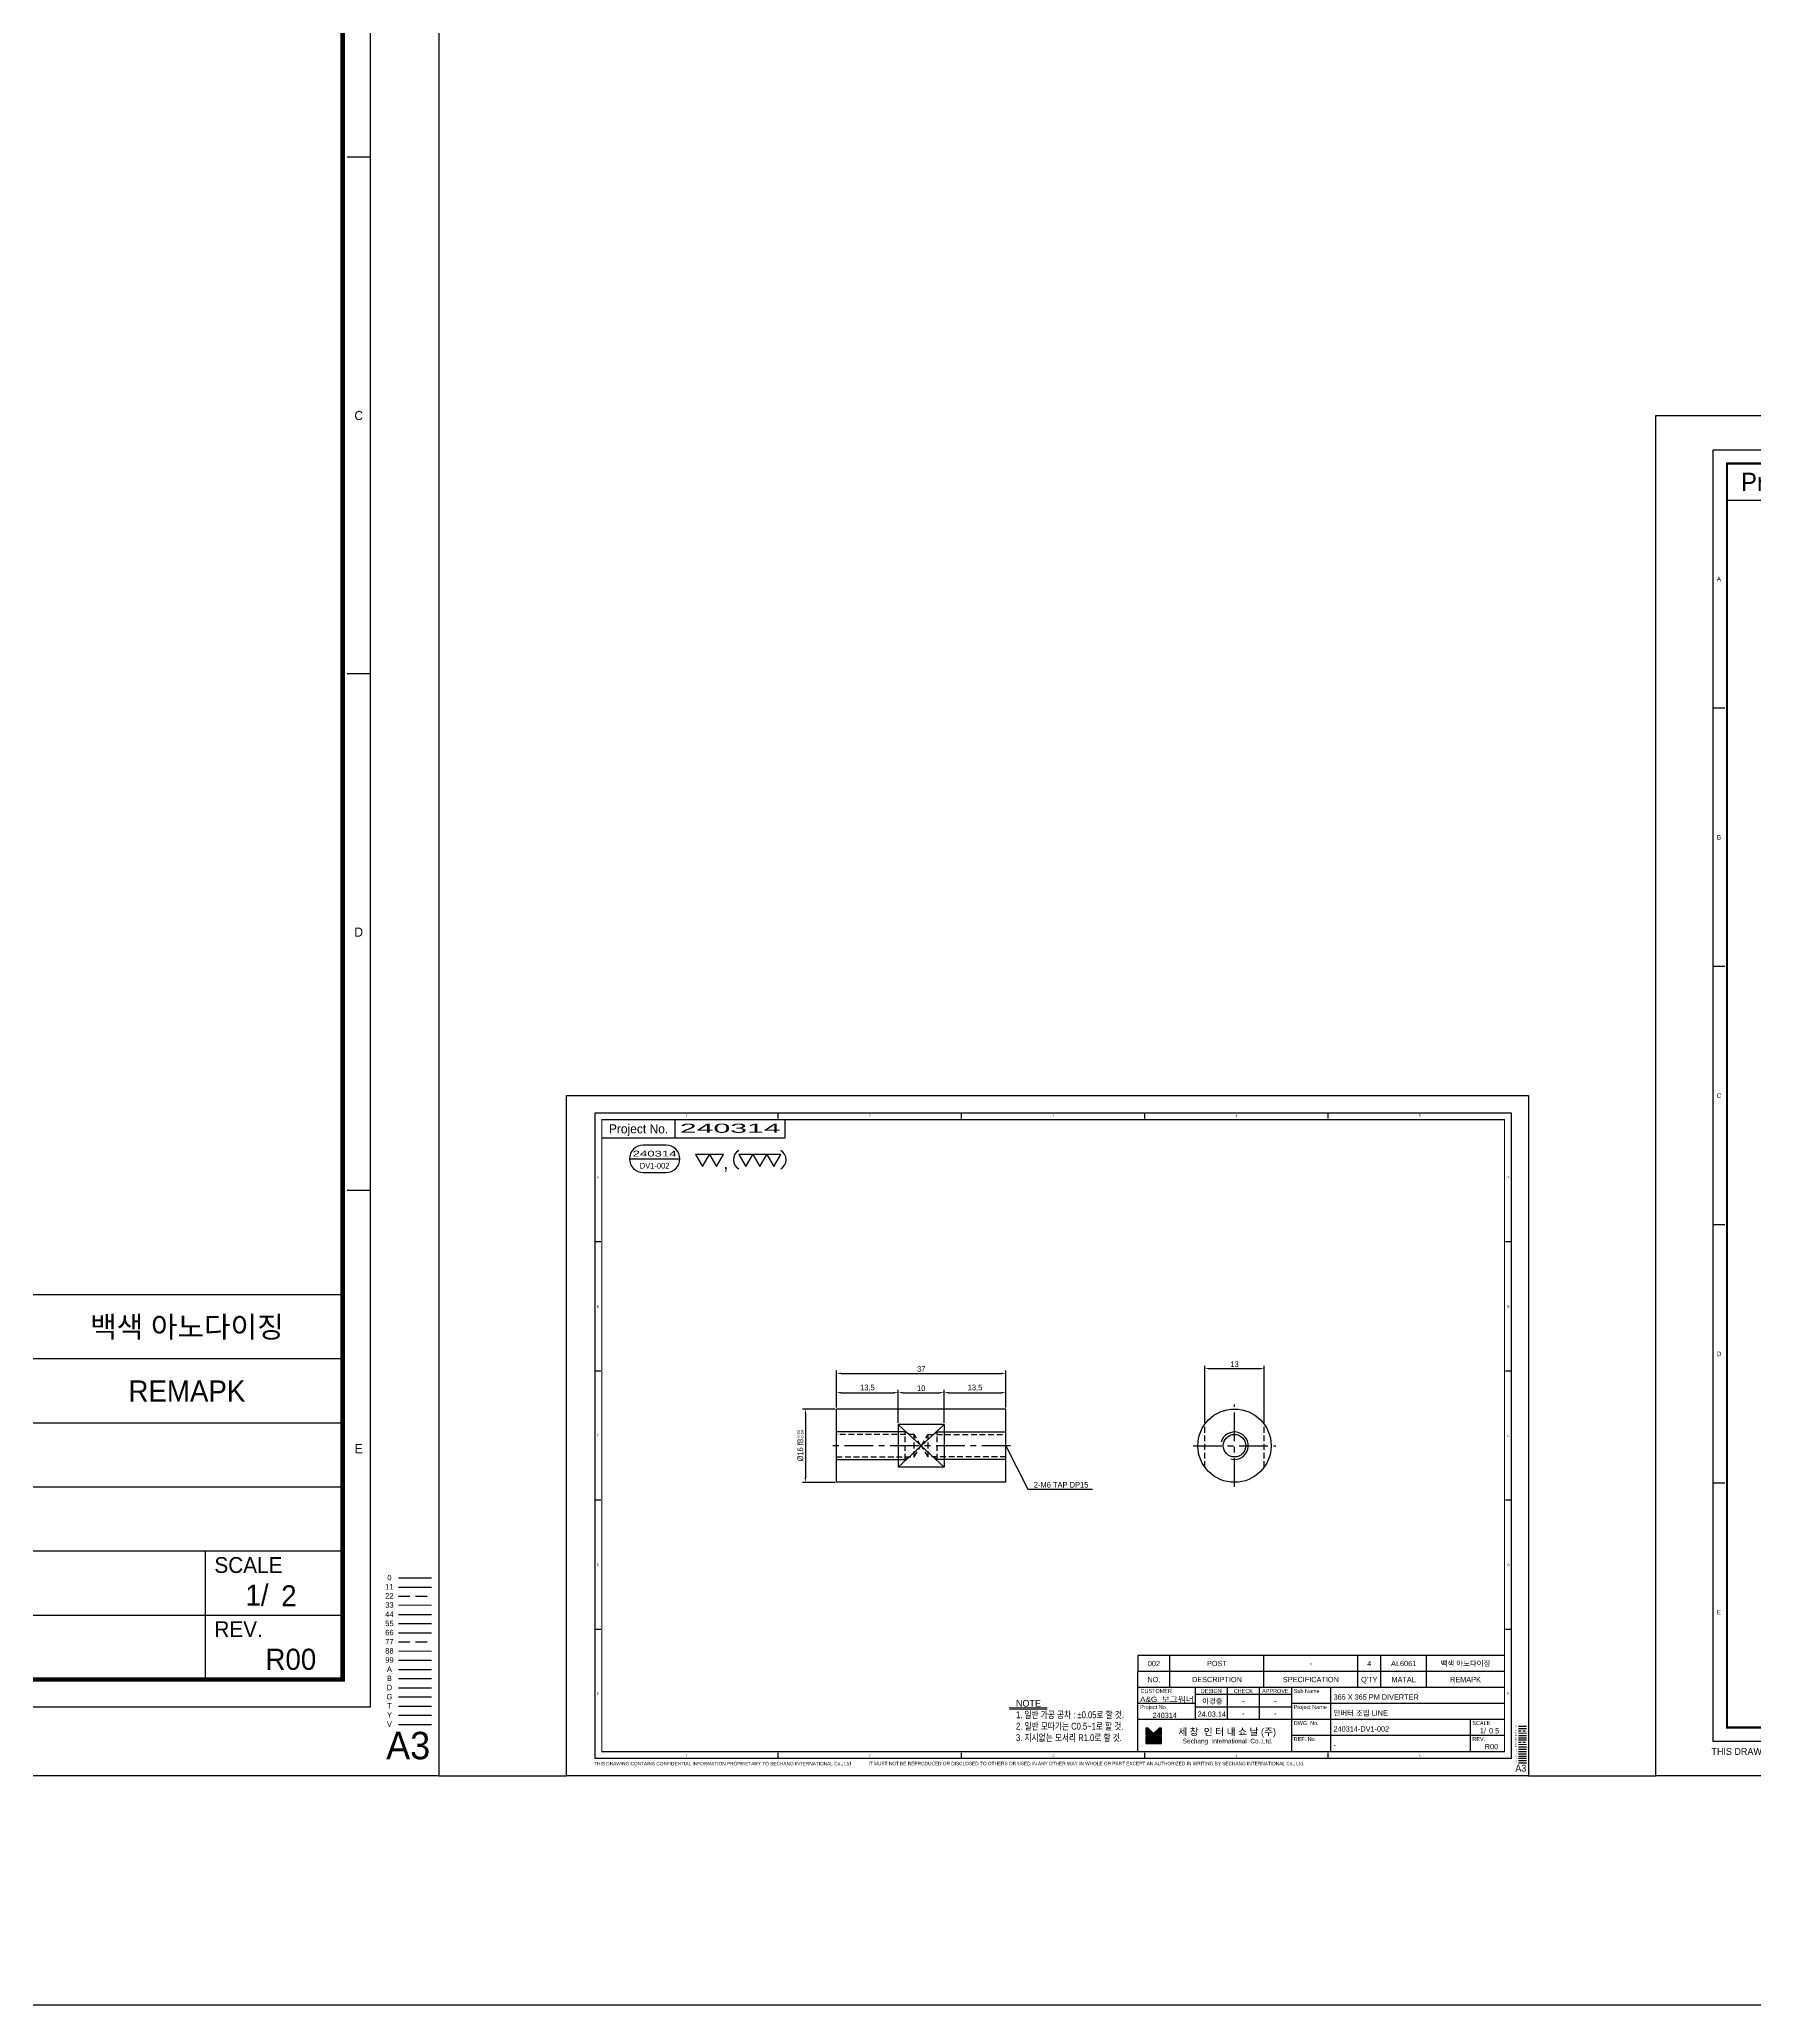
# Model space of a CAD drawing. Header units: inches. Extents: x 0 to 77285, y -118 to 40065.
# Drawn here: x 72045 to 72419.5, y 24867.4 to 25296.5 of the extents above; entities that cross this region are included whole.
import ezdxf
from ezdxf.enums import TextEntityAlignment as Align

# ---------------------------------------------------------------- set-up
doc = ezdxf.new("R2010")
doc.units = ezdxf.units.IN
doc.header["$LTSCALE"] = 5
doc.header["$MEASUREMENT"] = 0
for name, pattern in [('CENTER', [2, 1.25, -0.25, 0.25, -0.25]), ('HIDDEN', [0.375, 0.25, -0.125]), ('PHANTOM', [2.5, 1.25, -0.25, 0.25, -0.25, 0.25, -0.25])]:
    doc.linetypes.add(name, pattern=pattern)
for name, color, linetype in [('11', 1, 'CENTER'), ('22', 2, 'HIDDEN'), ('44', 4, 'Continuous'), ('55', 5, 'Continuous'), ('66', 6, 'PHANTOM'), ('77', 40, 'HIDDEN'), ('99', 181, 'Continuous'), ('A', 8, 'Continuous'), ('B', 123, 'Continuous'), ('D', 3, 'Continuous'), ('G', 231, 'Continuous'), ('T', 3, 'Continuous'), ('VV', 1, 'Continuous'), ('Y', 60, 'Continuous')]:
    doc.layers.add(name, color=color, linetype=linetype)
doc.layers.add('33', color=3, linetype='PHANTOM', lineweight=9)
doc.layers.add('88', color=35, linetype='Continuous', lineweight=5)
doc.styles.add('SCI', font='')
doc.styles.get('SCI').set_extended_font_data('Gulim')
doc.dimstyles.new('SCH', dxfattribs={"dimtxt": 2.5, "dimasz": 2, "dimexe": 1.25, "dimexo": 0.625, "dimtad": 1, "dimdec": 8, "dimtxsty": 'SCI', "dimcen": 2.5, "dimclrd": 4, "dimclre": 4, "dimclrt": 7, "dimadec": 8, "dimazin": 2, "dimtfac": 1, "dimtdec": 8, "dimtmove": 0, "dimatfit": 3, "dimfxl": 1, "dimarcsym": 0})

# ---------------------------------------------------------------- blocks, each defined once
blk = doc.blocks.new('J2')
for p, q in [((0, 2.25), (-2.598, 2.25)), ((-2.598, 2.25), (-1.299, 0)), ((-1.299, 0), (0, 2.25)), ((2.598, 2.25), (0, 2.25)), ((0, 2.25), (1.299, 0)), ((1.299, 0), (2.598, 2.25))]:
    blk.add_line(p, q)
blk = doc.blocks.new('J3')
for p, q in [((-3.897, 2.25), (-2.598, 0)), ((-1.299, 2.25), (-3.897, 2.25)), ((-2.598, 0), (-1.299, 2.25)), ((-1.299, 2.25), (0, 0)), ((1.299, 2.25), (-1.299, 2.25)), ((0, 0), (1.299, 2.25)), ((1.299, 2.25), (2.598, 0)), ((3.897, 2.25), (1.299, 2.25)), ((2.598, 0), (3.897, 2.25))]:
    blk.add_line(p, q)
blk = doc.blocks.new('A$C645fd8c3')
at = {"linetype": 'Continuous'}
h = blk.add_hatch(dxfattribs=at)
h.set_pattern_fill('ANSI31', color=5, scale=0.563055, style=0)
h.set_pattern_definition([(45, (-482.600826, -378.99261), (-0.04976753, 0.04976753), [])])
h.paths.add_polyline_path([(259.73, -279.27), (259.73, -276.17), (258.74, -276.17), (256.35, -278.56), (253.96, -276.17), (252.97, -276.17), (252.97, -279.27)])
h.paths.add_polyline_path([(252.97, -279.83), (252.97, -282.93), (259.73, -282.93), (259.73, -279.83)])
at = {"color": 2}
for p, q in [((12.5, -289.5), (12.5, -7.5)), ((12.5, -7.5), (412.5, -7.5)), ((92.5, -10), (92.5, -7.5)), ((172.5, -10), (172.5, -7.5)), ((252.5, -10), (252.5, -7.5)), ((332.5, -10), (332.5, -7.5)), ((412.5, -7.5), (412.5, -289.5)), ((15, -63.9), (12.5, -63.9)), ((412.5, -63.9), (410, -63.9)), ((15, -120.3), (12.5, -120.3)), ((412.5, -120.3), (410, -120.3)), ((15, -176.7), (12.5, -176.7)), ((412.5, -176.7), (410, -176.7)), ((15, -233.1), (12.5, -233.1)), ((412.5, -233.1), (410, -233.1)), ((92.5, -289.5), (92.5, -287)), ((172.5, -289.5), (172.5, -287)), ((252.5, -289.5), (252.5, -287)), ((332.5, -289.5), (332.5, -287)), ((412.5, -289.5), (12.5, -289.5))]:
    blk.add_line(p, q, dxfattribs=at)
at = {"color": 40}
for p, q in [((47.5, -18.5), (47.5, -10.5)), ((95.5, -18.5), (95.5, -10.5))]:
    blk.add_line(p, q, dxfattribs=at)
at = {"color": 7, "linetype": 'Continuous'}
blk.add_line((27.52, -27.62), (49.52, -27.62), dxfattribs=at)
for p, q in [((409.5, -244.5), (249.5, -244.5)), ((249.5, -244.5), (249.5, -251.5)), ((249.5, -286.5), (249.5, -251.5)), ((409.5, -251.5), (249.5, -251.5)), ((409.5, -258.5), (249.5, -258.5)), ((316.5, -258.5), (316.5, -286.5)), ((316.5, -261.5), (274.5, -261.5)), ((316.5, -267), (274.5, -267)), ((415.59, -275.4), (419.2, -275.4))]:
    blk.add_line(p, q)
at = {"color": 3}
for p, q in [((263.5, -251.5), (263.5, -244.5)), ((304.5, -251.5), (304.5, -244.5)), ((345.5, -251.5), (345.5, -244.5)), ((355.5, -251.5), (355.5, -244.5)), ((375.5, -251.5), (375.5, -244.5)), ((263.5, -258.5), (263.5, -251.5)), ((304.5, -258.5), (304.5, -251.5)), ((345.5, -258.5), (345.5, -251.5)), ((355.5, -258.5), (355.5, -251.5)), ((375.5, -258.5), (375.5, -251.5)), ((274.5, -258.5), (274.5, -272.5)), ((288.5, -258.5), (288.5, -272.5)), ((302.5, -258.5), (302.5, -272.5)), ((333.5, -258.5), (333.5, -286.5)), ((274.5, -265.5), (249.5, -265.5)), ((409.58, -265.5), (316.5, -265.5)), ((409.5, -272.5), (249.5, -272.5)), ((409.58, -279.5), (316.5, -279.5))]:
    blk.add_line(p, q, dxfattribs=at)
at = {"color": 5, "linetype": 'Continuous'}
for p, q in [((252.97, -276.17), (252.97, -279.27)), ((253.96, -276.17), (252.97, -276.17)), ((253.96, -276.17), (256.35, -278.56)), ((258.74, -276.17), (256.35, -278.56)), ((259.73, -276.17), (258.74, -276.17)), ((259.73, -279.27), (259.73, -276.17)), ((259.73, -279.27), (252.97, -279.27)), ((252.97, -279.83), (252.97, -282.93)), ((259.73, -279.83), (252.97, -279.83)), ((259.73, -282.93), (259.73, -279.83)), ((252.97, -282.93), (259.73, -282.93))]:
    blk.add_line(p, q, dxfattribs=at)
at = {"color": 40, "const_width": 0.5}
blk.add_lwpolyline([(15.5, -286.5), (15.5, -10.5), (409.5, -10.5), (409.5, -286.5)], close=True, dxfattribs=at)
at = {"color": 40}
blk.add_lwpolyline([(15.5, -18.5), (95.5, -18.5)], dxfattribs=at)
blk.add_lwpolyline([(33.52, -21.62, 1), (33.52, -33.62), (43.52, -33.62, 1), (43.52, -21.62)], format="xyb", close=True)
at = {"const_width": 0.257}
blk.add_lwpolyline([(193.31, -268.04), (209.91, -268.04)], dxfattribs=at)
at = {"color": 3}
blk.add_lwpolyline([(193.31, -267.35), (209.91, -267.35)], dxfattribs=at)
for centre, start, end in [((77.61, -27.99), 120, 240), ((91.22, -27.99), 300, 60)]:
    blk.add_arc(centre, 4.69, start, end)
at = {"layer": '11'}
blk.add_line((415.59, -276.4), (419.2, -276.4), dxfattribs=at)
at = {"layer": '22'}
blk.add_line((415.59, -277.4), (419.2, -277.4), dxfattribs=at)
at = {"layer": '33'}
blk.add_line((415.59, -278.4), (419.2, -278.4), dxfattribs=at)
at = {"layer": '44'}
blk.add_line((415.59, -279.4), (419.2, -279.4), dxfattribs=at)
at = {"layer": '55'}
blk.add_line((415.59, -280.4), (419.2, -280.4), dxfattribs=at)
at = {"layer": '66'}
blk.add_line((415.59, -281.4), (419.2, -281.4), dxfattribs=at)
at = {"layer": '77'}
blk.add_line((415.59, -282.4), (419.2, -282.4), dxfattribs=at)
at = {"layer": '88'}
blk.add_line((415.59, -283.4), (419.2, -283.4), dxfattribs=at)
at = {"layer": '99'}
blk.add_line((415.59, -284.4), (419.2, -284.4), dxfattribs=at)
at = {"layer": 'A'}
blk.add_line((415.59, -285.4), (419.2, -285.4), dxfattribs=at)
at = {"layer": 'B'}
blk.add_line((415.59, -286.4), (419.2, -286.4), dxfattribs=at)
at = {"layer": 'D'}
blk.add_line((415.59, -287.4), (419.2, -287.4), dxfattribs=at)
at = {"layer": 'Defpoints', "color": 1}
blk.add_lwpolyline([(0, -297), (0, 0), (420, 0), (420, -297)], close=True, dxfattribs=at)
at = {"layer": 'G'}
blk.add_line((415.59, -288.4), (419.2, -288.4), dxfattribs=at)
at = {"layer": 'T'}
for p, q in [((394.5, -272.5), (394.5, -286.5)), ((415.59, -289.4), (419.2, -289.4))]:
    blk.add_line(p, q, dxfattribs=at)
at = {"layer": 'VV'}
blk.add_line((415.59, -291.4), (419.2, -291.4), dxfattribs=at)
at = {"layer": 'Y'}
blk.add_line((415.59, -290.4), (419.2, -290.4), dxfattribs=at)
at = {"xscale": 2.34375, "yscale": 2.34375, "zscale": 2.34375}
for name, p in [('J2', (62.5, -31.03)), ('J3', (84.42, -31.03))]:
    blk.add_blockref(name, p, dxfattribs=at)
at = {"color": 2, "style": 'SCI'}
for s, p in [('1', (52.5, -8.75)), ('2', (132.5, -8.75)), ('3', (212.5, -8.75)), ('4', (292.5, -8.75)), ('5', (372.5, -8.75)), ('A', (13.75, -35.7)), ('A', (411.25, -35.7)), ('B', (13.75, -92.1)), ('B', (411.25, -92.1)), ('C', (13.75, -148.5)), ('C', (411.25, -148.5)), ('D', (13.75, -204.9)), ('D', (411.25, -204.9)), ('E', (13.75, -261.3)), ('E', (411.25, -261.3)), ('E', (411.25, -261.3)), ('1', (52.5, -288.25)), ('2', (132.5, -288.25)), ('3', (212.5, -288.25)), ('4', (292.5, -288.25)), ('5', (372.5, -288.25))]:
    blk.add_text(s, height=1, dxfattribs=at).set_placement(p, align=Align.MIDDLE_CENTER)
at = {"style": 'SCI'}
for s, height, p in [('Project No.', 4, (31.5, -14.5)), (',', 5.86, (69.61, -29.14)), ('NO.', 2.308, (256.5, -255)), ('DESCRIPTION', 2.3077, (284, -255)), ('SPECIFICATION', 2.3077, (325, -255)), ("Q'TY", 2.308, (350.5, -255)), ('MATAL', 2.308, (365.5, -255)), ('REMAPK', 2.308, (392.5, -255)), ('DESIGN', 1.731, (281.5, -260)), ('CHECK', 1.731, (295.5, -260)), ('APPROVE', 1.731, (309.5, -260)), ('이경중', 2.308, (282, -264.44)), ('-', 2.31, (295.5, -264.25)), ('-', 2.31, (309.5, -264.25)), ('세 창  인 터 내 쇼 날 (주)', 3.0296, (288.44, -277.82)), ('0', 0.6, (414.6, -275.37)), ('Sechang  International  Co.,Ltd.', 2.0198, (288.72, -281.87))]:
    blk.add_text(s, height=height, dxfattribs=at).set_placement(p, align=Align.MIDDLE_CENTER)
for s, height, p in [('CUSTOMER', 1.731, (250.65, -260)), ('Sub Name', 1.731, (317.5, -260)), ('Project No.', 1.7308, (250.5, -267)), ('Project Name', 1.7308, (317.5, -267)), ('DWG. No.', 1.731, (317.5, -274)), ('SCALE', 1.731, (395.5, -274)), ('REF. No.', 1.731, (317.5, -281)), ('REV.', 1.731, (395.5, -281))]:
    blk.add_text(s, height=height, dxfattribs=at).set_placement(p, align=Align.MIDDLE_LEFT)
at = {"color": 40, "style": 'SCI'}
for s, height, p in [('-', 2.31, (295.5, -269.75)), ('-', 2.31, (309.5, -269.75)), ('1/', 2.308, (400.15, -277.29))]:
    blk.add_text(s, height=height, dxfattribs=at).set_placement(p, align=Align.MIDDLE_CENTER)
at = {"color": 3, "linetype": 'Continuous', "style": 'SCI'}
for s, p in [('THIS DRAWING CONTAINS CONFIDENTIAL INFORMATION PROPRIETARY TO SECHANG INTERNATIONAL Co., Ltd  ', (12.11, -292.46)), ('IT MUST NOT BE REPRODUCED OR DISCLOSED TO OTHERS OR USED IN ANY OTHER WAY IN WHOLE OR PART EXCEPT AN AUTHORIZED IN WRITING BY SECHANG INTERNATIONAL Co., Ltd.', (131.88, -292.43))]:
    blk.add_text(s, height=1.5, dxfattribs=at).set_placement(p)
at = {"color": 2, "style": 'SCI'}
blk.add_text('A3', height=3, dxfattribs=at).set_placement((419.05, -296.11), align=Align.BOTTOM_RIGHT)
at = {"color": 40, "insert": (196.28, -263.89), "char_height": 3, "attachment_point": 1, "style": 'SCI'}
blk.add_mtext_dynamic_manual_height_columns('NOTE{\\W0.8;\\P1. 일반 가공 공차 : %%P0.05로 할 것.\\P2. 일반 모따기는 C0.5~1로 할 것.\\P3. 지시없는 모서리 R1.0로 할 것.}', width=205.982, gutter_width=1.29, heights=[0], dxfattribs=at)
at = {"layer": '11', "style": 'SCI'}
blk.add_text('11', height=0.6, dxfattribs=at).set_placement((414.6, -276.37), align=Align.MIDDLE_CENTER)
at = {"layer": '22', "style": 'SCI'}
blk.add_text('22', height=0.6, dxfattribs=at).set_placement((414.6, -277.37), align=Align.MIDDLE_CENTER)
at = {"layer": '33', "style": 'SCI'}
blk.add_text('33', height=0.6, dxfattribs=at).set_placement((414.6, -278.37), align=Align.MIDDLE_CENTER)
at = {"layer": '44', "style": 'SCI'}
blk.add_text('44', height=0.6, dxfattribs=at).set_placement((414.6, -279.37), align=Align.MIDDLE_CENTER)
at = {"layer": '55', "style": 'SCI'}
blk.add_text('55', height=0.6, dxfattribs=at).set_placement((414.6, -280.37), align=Align.MIDDLE_CENTER)
at = {"layer": '66', "style": 'SCI'}
blk.add_text('66', height=0.6, dxfattribs=at).set_placement((414.6, -281.37), align=Align.MIDDLE_CENTER)
at = {"layer": '77', "style": 'SCI'}
blk.add_text('77', height=0.6, dxfattribs=at).set_placement((414.6, -282.37), align=Align.MIDDLE_CENTER)
at = {"layer": '88', "style": 'SCI'}
blk.add_text('88', height=0.6, dxfattribs=at).set_placement((414.6, -283.37), align=Align.MIDDLE_CENTER)
at = {"layer": '99', "style": 'SCI'}
blk.add_text('99', height=0.6, dxfattribs=at).set_placement((414.6, -284.37), align=Align.MIDDLE_CENTER)
at = {"layer": 'A', "style": 'SCI'}
blk.add_text('A', height=0.6, dxfattribs=at).set_placement((414.6, -285.37), align=Align.MIDDLE_CENTER)
at = {"layer": 'B', "style": 'SCI'}
blk.add_text('B', height=0.6, dxfattribs=at).set_placement((414.6, -286.37), align=Align.MIDDLE_CENTER)
at = {"layer": 'D', "style": 'SCI'}
blk.add_text('D', height=0.6, dxfattribs=at).set_placement((414.6, -287.37), align=Align.MIDDLE_CENTER)
at = {"layer": 'G', "style": 'SCI'}
blk.add_text('G', height=0.6, dxfattribs=at).set_placement((414.6, -288.37), align=Align.MIDDLE_CENTER)
at = {"layer": 'T', "style": 'SCI'}
blk.add_text('T', height=0.6, dxfattribs=at).set_placement((414.6, -289.37), align=Align.MIDDLE_CENTER)
at = {"layer": 'VV', "style": 'SCI'}
blk.add_text('V', height=0.6, dxfattribs=at).set_placement((414.6, -291.37), align=Align.MIDDLE_CENTER)
at = {"layer": 'Y', "style": 'SCI'}
blk.add_text('Y', height=0.6, dxfattribs=at).set_placement((414.6, -290.37), align=Align.MIDDLE_CENTER)
blk = doc.blocks.new('A$Cb0f354e5')
for p, q in [((13, 37, 0), (-3, 37, 0)), ((-3, 37, 0), (-3, 0)), ((13, 37, 0), (13, 0)), ((0.34, 23.5, 0), (9.66, 23.5, 0)), ((0.34, 23.5, 0), (0.34, 13.5, 0)), ((9.66, 23.5, 0), (9.66, 13.5, 0)), ((0.34, 13.5, 0), (9.66, 13.5, 0)), ((13, 0), (-3, 0))]:
    blk.add_line(p, q)
at = {"layer": '11'}
blk.add_line((5, 38, 0), (5, -1), dxfattribs=at)
at = {"layer": '22'}
for p, q in [((2.54, 20, 0), (2.54, 37, 0)), ((7.46, 37, 0), (7.46, 20, 0)), ((8, 22, 0), (2, 22, 0)), ((5, 18.58, 0), (2.54, 20, 0)), ((7.46, 20, 0), (2.54, 20, 0)), ((5, 18.42, 0), (2.54, 17, 0)), ((7.46, 20, 0), (5, 18.58, 0)), ((7.46, 17, 0), (5, 18.42, 0)), ((8, 15, 0), (2, 15, 0)), ((2.54, 17, 0), (2.54, 0, 0)), ((7.46, 17, 0), (2.54, 17, 0)), ((7.46, 0, 0), (7.46, 17, 0))]:
    blk.add_line(p, q, dxfattribs=at)
at = {"layer": 'A'}
for p, q in [((9.66, 13.5, 0), (0.34, 23.5, 0)), ((0.34, 13.5, 0), (9.66, 23.5, 0))]:
    blk.add_line(p, q, dxfattribs=at)
at = {"layer": 'T'}
for p, q in [((2, 22, 0), (2, 37, 0)), ((8, 37, 0), (8, 22, 0)), ((2.54, 21.06, 0), (2, 22, 0)), ((8, 22, 0), (7.46, 21.06, 0)), ((2.54, 15.94, 0), (2, 15, 0)), ((2, 15, 0), (2, 0, 0)), ((8, 15, 0), (7.46, 15.94, 0)), ((8, 0, 0), (8, 15, 0))]:
    blk.add_line(p, q, dxfattribs=at)
blk = doc.blocks.new('A$Cbfa1360d')
for centre, radius in [((0, 0, 0), 8), ((0, 0), 2.46)]:
    blk.add_circle(centre, radius)
at = {"layer": '11'}
for p, q in [((0, -9, 0), (0, 9, 0)), ((-9, 0, 0), (9, 0, 0))]:
    blk.add_line(p, q, dxfattribs=at)
at = {"layer": '22'}
for p, q in [((-6.5, -4.66, 0), (-6.5, 4.66, 0)), ((6.5, -4.66, 0), (6.5, 4.66, 0))]:
    blk.add_line(p, q, dxfattribs=at)
at = {"layer": 'T'}
blk.add_arc((0, 0), 3, 255, 165, dxfattribs=at)
blk = doc.blocks.new('*D1850')
at = {"color": 4, "lineweight": -2, "transparency": 16777216}
for p, q in [((72218.71, 24997.44), (72211.62, 24997.44)), ((72212.25, 24996.44), (72212.25, 24982.44)), ((72218.71, 24981.44), (72211.62, 24981.44))]:
    blk.add_line(p, q, dxfattribs=at)
at = {"color": 4, "transparency": 16777216}
for points in [[(72212.08, 24996.44), (72212.41, 24996.44), (72212.25, 24997.44)], [(72212.08, 24982.44), (72212.41, 24982.44), (72212.25, 24981.44)]]:
    blk.add_solid(points, dxfattribs=at)
at = {"layer": 'Defpoints', "color": 0, "transparency": 16777216}
for p in [(72219.02, 24997.44, 0), (72212.25, 24981.44), (72219.02, 24981.44, 0)]:
    blk.add_point(p, dxfattribs=at)
at = {"color": 7, "transparency": 16777216, "insert": (72211.14, 24989.44), "char_height": 1.25, "attachment_point": 5, "rotation": 90, "style": 'SCI'}
blk.add_mtext('\\A1;%%C16{\\H1.00x; f8{\\H0.5x;\\S-0.02^ -0.04;}}', dxfattribs=at)
blk = doc.blocks.new('*D1851')
at = {"color": 4, "lineweight": -2, "transparency": 16777216}
for p, q in [((72219.02, 24997.76), (72219.02, 25005.86)), ((72220.02, 25005.24), (72255.02, 25005.24)), ((72256.02, 24997.76), (72256.02, 25005.86))]:
    blk.add_line(p, q, dxfattribs=at)
at = {"color": 4, "transparency": 16777216}
for points in [[(72220.02, 25005.4), (72220.02, 25005.07), (72219.02, 25005.24)], [(72255.02, 25005.4), (72255.02, 25005.07), (72256.02, 25005.24)]]:
    blk.add_solid(points, dxfattribs=at)
at = {"layer": 'Defpoints', "color": 0, "transparency": 16777216}
for p in [(72256.02, 25005.24), (72219.02, 24997.44, 0), (72256.02, 24997.44, 0)]:
    blk.add_point(p, dxfattribs=at)
at = {"color": 7, "transparency": 16777216, "insert": (72237.52, 25006.19), "char_height": 1.25, "attachment_point": 5, "style": 'SCI'}
blk.add_mtext('37', dxfattribs=at)
blk = doc.blocks.new('*D1905')
at = {"color": 4, "lineweight": -2, "transparency": 16777216}
for p, q in [((72299.41, 24994.42), (72299.41, 25006.9)), ((72300.41, 25006.27), (72311.41, 25006.27)), ((72312.41, 24994.42), (72312.41, 25006.9))]:
    blk.add_line(p, q, dxfattribs=at)
at = {"color": 4, "transparency": 16777216}
for points in [[(72300.41, 25006.44), (72300.41, 25006.11), (72299.41, 25006.27)], [(72311.41, 25006.44), (72311.41, 25006.11), (72312.41, 25006.27)]]:
    blk.add_solid(points, dxfattribs=at)
at = {"layer": 'Defpoints', "color": 0, "transparency": 16777216}
for p in [(72312.41, 25006.27), (72299.41, 24994.11, 0), (72312.41, 24994.11, 0)]:
    blk.add_point(p, dxfattribs=at)
at = {"color": 7, "transparency": 16777216, "insert": (72305.91, 25007.23), "char_height": 1.25, "attachment_point": 5, "style": 'SCI'}
blk.add_mtext('13', dxfattribs=at)
blk = doc.blocks.new('*D1906')
at = {"color": 4, "lineweight": -2, "transparency": 16777216}
for p, q in [((72219.02, 24997.76), (72219.02, 25001.65)), ((72220.02, 25001.02), (72231.52, 25001.02)), ((72232.52, 24994.42), (72232.52, 25001.65))]:
    blk.add_line(p, q, dxfattribs=at)
at = {"color": 4, "transparency": 16777216}
for points in [[(72220.02, 25001.19), (72220.02, 25000.86), (72219.02, 25001.02)], [(72231.52, 25001.19), (72231.52, 25000.86), (72232.52, 25001.02)]]:
    blk.add_solid(points, dxfattribs=at)
at = {"layer": 'Defpoints', "color": 0, "transparency": 16777216}
for p in [(72219.02, 24997.44, 0), (72232.52, 25001.02), (72232.52, 24994.11)]:
    blk.add_point(p, dxfattribs=at)
at = {"color": 7, "transparency": 16777216, "insert": (72225.77, 25002.05), "char_height": 1.25, "attachment_point": 5, "style": 'SCI'}
blk.add_mtext('13,5', dxfattribs=at)
blk = doc.blocks.new('*D1907')
at = {"color": 4, "lineweight": -2, "transparency": 16777216}
for p, q in [((72232.52, 24994.42), (72232.52, 25001.65)), ((72233.52, 25001.02), (72241.52, 25001.02)), ((72242.52, 24994.42), (72242.52, 25001.65))]:
    blk.add_line(p, q, dxfattribs=at)
at = {"color": 4, "transparency": 16777216}
for points in [[(72233.52, 25001.19), (72233.52, 25000.86), (72232.52, 25001.02)], [(72241.52, 25001.19), (72241.52, 25000.86), (72242.52, 25001.02)]]:
    blk.add_solid(points, dxfattribs=at)
at = {"layer": 'Defpoints', "color": 0, "transparency": 16777216}
for p in [(72242.52, 25001.02), (72232.52, 24994.11), (72242.52, 24994.11)]:
    blk.add_point(p, dxfattribs=at)
at = {"color": 7, "transparency": 16777216, "insert": (72237.52, 25001.98), "char_height": 1.25, "attachment_point": 5, "style": 'SCI'}
blk.add_mtext('10', dxfattribs=at)
blk = doc.blocks.new('*D1908')
at = {"color": 4, "lineweight": -2, "transparency": 16777216}
for p, q in [((72242.52, 24994.42), (72242.52, 25001.65)), ((72243.52, 25001.02), (72255.02, 25001.02)), ((72256.02, 24997.76), (72256.02, 25001.65))]:
    blk.add_line(p, q, dxfattribs=at)
at = {"color": 4, "transparency": 16777216}
for points in [[(72243.52, 25001.19), (72243.52, 25000.86), (72242.52, 25001.02)], [(72255.02, 25001.19), (72255.02, 25000.86), (72256.02, 25001.02)]]:
    blk.add_solid(points, dxfattribs=at)
at = {"layer": 'Defpoints', "color": 0, "transparency": 16777216}
for p in [(72256.02, 25001.02), (72256.02, 24997.44), (72242.52, 24994.11)]:
    blk.add_point(p, dxfattribs=at)
at = {"color": 7, "transparency": 16777216, "insert": (72249.27, 25002.05), "char_height": 1.25, "attachment_point": 5, "style": 'SCI'}
blk.add_mtext('13,5', dxfattribs=at)

msp = doc.modelspace()

# ---------------------------------------------------------------- linework, layer by layer
msp.add_lwpolyline([(71242.24907534, 24867.38723426), (75624.6909504, 24867.38723426), (75624.6909504, 26583.94407367), (71242.24907534, 26583.94407367)], close=True)
at = {"layer": 'Defpoints'}
for p, q in [((72132.24907534, 24917.38723426), (72160.07766087, 24917.38723426)), ((72370.07766087, 24917.38723426), (72397.90624641, 24917.38723426))]:
    msp.add_line(p, q, dxfattribs=at)

# ---------------------------------------------------------------- block references
at = {"color": 3}
for p, xscale, yscale, zscale in [((71292.24907534, 25511.38723426), 2, 2, 2), ((72160.07766087, 25065.88723426), 0.5, 0.5, 0.5)]:
    msp.add_blockref('A$C645fd8c3', p, dxfattribs=dict(at, xscale=xscale, yscale=yscale, zscale=zscale))
msp.add_blockref('A$C645fd8c3', (72397.90624641, 25214.38723426), dxfattribs=at)
at = {"rotation": 270}
msp.add_blockref('A$Cb0f354e5', (72219.02243045, 24994.44468301, 0), dxfattribs=at)
msp.add_blockref('A$Cbfa1360d', (72305.90631475, 24989.44468301))

# ---------------------------------------------------------------- texts
at = {"style": 'SCI'}
for height, width, p, p2 in [(2, 2.339307, (72184.85395969, 25057.76196881), (72206.83285616, 25057.76196881)), (1.25, 1.63101, (72174.53924705, 25052.59164274), (72184.11681692, 25052.59164274))]:
    msp.add_text('240314', height=height, dxfattribs=dict(at, width=width)).set_placement(p, p2, align=Align.FIT)
for s, height, p in [('DV1-002', 1.25, (72179.33959908, 25050.57754321)), ('백색 아노다이징', 4.615384615, (72077.24907534, 25015.38723426)), ('002', 1.153846154, (72288.32766087, 24941.88723426)), ('POST', 1.153846154, (72302.07766087, 24941.88723839)), ('-', 1.15384615, (72322.57766087, 24941.88723426)), ('4', 1.15384615, (72335.32766087, 24941.88723426)), ('AL6061', 1.153846154, (72342.82766087, 24941.88723426)), ('백색 아노다이징', 1.153846154, (72356.32766087, 24941.88723426))]:
    msp.add_text(s, height=height, dxfattribs=at).set_placement(p, align=Align.MIDDLE_CENTER)
at = {"color": 40, "style": 'SCI'}
for s, height, p in [('2', 4.61538462, (72097.83028788, 24956.65646503)), ('365 X 365 PM DIVERTER', 1.1538461538, (72327.5255211, 24934.56031118)), ('인버터 조립 LINE', 1.1538461538, (72327.5255211, 24931.06031118)), ('240314-DV1-002', 1.1538461538, (72327.5255211, 24927.59877272)), ('0.5', 1.153846154, (72361.47296401, 24927.20454195)), ('-', 1.15384615, (72327.5255211, 24924.13723426))]:
    msp.add_text(s, height=height, dxfattribs=at).set_placement(p, align=Align.MIDDLE_LEFT)
for s, height, p in [('R00', 4.615384615, (72099.94138303, 24942.81031118)), ('240314', 1.153846154, (72290.68258883, 24930.56992657)), ('24.03.14', 1.153846154, (72300.94911842, 24930.82954195)), ('R00', 1.153846154, (72362.0007378, 24923.74300349))]:
    msp.add_text(s, height=height, dxfattribs=at).set_placement(p, align=Align.MIDDLE_CENTER)
at = {"color": 40, "style": 'SCI', "width": 1.12551}
msp.add_text('A&G_보그워너', height=1.153846154, dxfattribs=at).set_placement((72285.30640992, 24933.4850458), (72296.99785338, 24933.4850458), align=Align.FIT)
at = {"color": 7, "insert": (72262.10691988, 24980.27454487), "char_height": 1.25, "attachment_point": 7, "style": 'SCI'}
msp.add_mtext('2-M6 TAP DP15', dxfattribs=at)

# ---------------------------------------------------------------- dimensions: what is measured, and where the dimension line sits
for base, p1, p2, override, picture, middle in [((72256.0224304463, 25005.235383139), (72219.0224304463, 24997.4446830106, 0.0000000028), (72256.0224304463, 24997.4446830106, -0.0000000019), {"dimscale": 0.5, "dimcen": 1}, '*D1851', (72237.5224304463, 25006.1895276131)), ((72312.4063147488, 25006.2742770604), (72299.4063147488, 24994.1083725371, -0.0000000019), (72312.4063147488, 24994.1083725371, -0.0000000019), {"dimscale": 0.5, "dimcen": 1}, '*D1905', (72305.9063147488, 25007.2292537581)), ((72232.5224304463, 25001.0221821595), (72219.0224304463, 24997.4446830106, 0.0000000028), (72232.5224304463, 24994.1083725371), {"dimscale": 0.5, "dimcen": 1}, '*D1906', (72225.7724304463, 25002.0537234378)), ((72242.5224304463, 25001.0221821595), (72232.5224304463, 24994.1083725371), (72242.5224304463, 24994.1083725371), {"dimscale": 0.5, "dimcen": 1, "dimtmove": 1}, '*D1907', (72237.5224304463, 25001.9771588572)), ((72256.0224304463, 25001.0221821595, -0.0000000019), (72242.5224304463, 24994.1083725371, -0.0000000019), (72256.0224304463, 24997.4446830106, -0.0000000019), {"dimscale": 0.5, "dimcen": 1, "dimtmove": 1}, '*D1908', (72249.2724304463, 25002.0537234378, -0.0000000019))]:
    dim = msp.add_linear_dim(base=base, p1=p1, p2=p2, dimstyle='SCH', override=override)
    dim.commit()
    dim.dimension.update_dxf_attribs({"geometry": picture, "text_midpoint": middle})
dim = msp.add_linear_dim(base=(72212.2477387999, 24981.4446830106), p1=(72219.0224304463, 24997.4446830106, 0.0000000028), p2=(72219.0224304463, 24981.4446830106, 0.0000000028), angle=90, text='%%C<>{\\H1.00x; f8{\\H0.5x;\\S-0.02^ -0.04;}}', dimstyle='SCH', override={"dimscale": 0.5, "dimpost": '', "dimcen": 1, "dimtol": 0, "dimlim": 0, "dimtp": -0.016, "dimtm": 0.043, "dimtfac": 1, "dimtdec": 2, "dimtolj": 1, "dimtzin": 8})
dim.commit()
dim.dimension.update_dxf_attribs({"geometry": '*D1850', "text_midpoint": (72211.1432392437, 24989.4446830106)})

# ---------------------------------------------------------------- leaders
at = {"annotation_type": 0, "has_hookline": 1, "hookline_direction": 0, "text_width": 12.7879494}
msp.add_leader([(72256.02243045, 24989.44468301, 0), (72260.79441988, 24979.96204487), (72261.79441988, 24979.96204487)], dimstyle='SCH', override={"dimscale": 0.5, "dimgap": 0.625, "dimtad": 1, "dimcen": 1}, dxfattribs=at)

doc.saveas('drawing.dxf')
